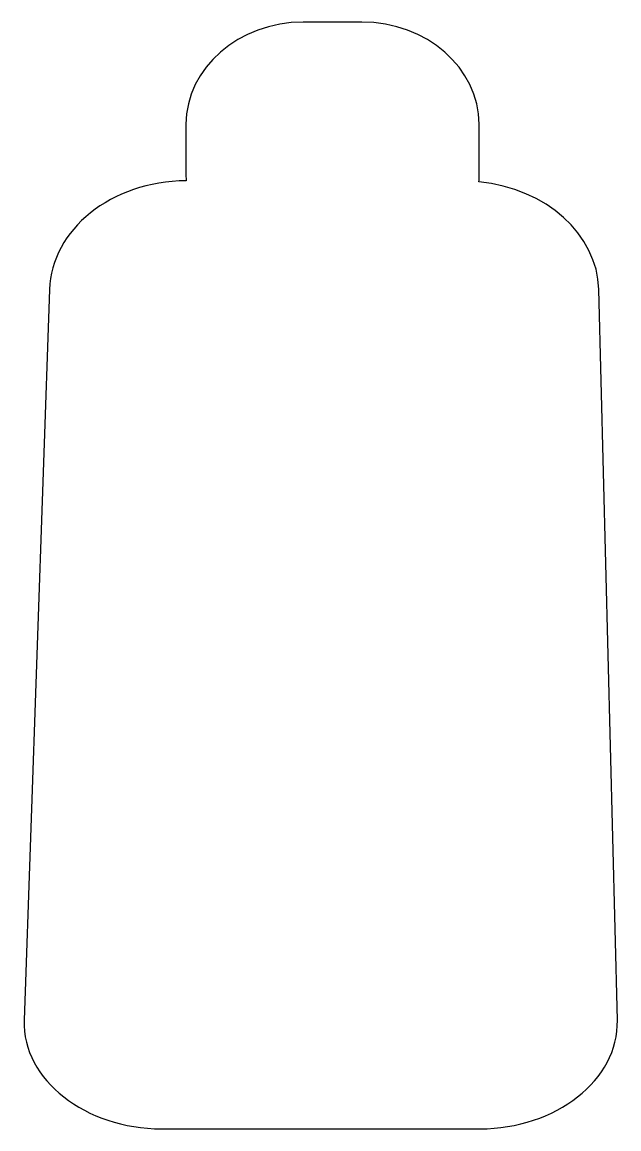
# Model space of a CAD drawing. Header units: centimetres. Extents: x -5.8 to 5.8, y -10.8 to 10.8.
import ezdxf

# ---------------------------------------------------------------- set-up
doc = ezdxf.new("R2010")
doc.units = ezdxf.units.CM
doc.header["$MEASUREMENT"] = 0
doc.layers.add('Camada 1', color=7, linetype='Continuous')

msp = doc.modelspace()

# ---------------------------------------------------------------- linework, layer by layer
at = {"layer": 'Camada 1'}
msp.add_open_spline([(3.09184, 7.69818), (4.4047, 7.5643), (5.40795, 6.66763), (5.43523, 5.59128), (5.43523, 5.59128), (5.43523, 5.59128), (5.7975, -8.69334), (5.7975, -8.69334), (5.7975, -8.69334), (5.827, -9.86137), (4.58933, -10.81757), (3.11293, -10.81757), (3.11293, -10.81757), (3.11293, -10.81757), (-3.11251, -10.81757), (-3.11251, -10.81757), (-3.11251, -10.81757), (-4.58899, -10.81757), (-5.83748, -9.86118), (-5.79705, -8.69334), (-5.79705, -8.69334), (-5.79705, -8.69334), (-5.30299, 5.59125), (-5.30299, 5.59125), (-5.30299, 5.59125), (-5.26275, 6.75565), (-4.10186, 7.70966), (-2.63165, 7.71533), (-2.63165, 7.71533), (-2.63379, 7.75068), (-2.6349, 7.78621), (-2.6349, 7.82206), (-2.6349, 7.82206), (-2.6349, 7.82206), (-2.63491, 8.82052), (-2.63491, 8.82052), (-2.63491, 8.82052), (-2.63491, 9.91886), (-1.60327, 10.8176), (-0.34232, 10.8176), (-0.34232, 10.8176), (-0.34232, 10.8176), (0.80388, 10.8176), (0.80388, 10.8176), (0.80388, 10.8176), (2.06491, 10.8176), (3.09647, 9.91886), (3.09647, 8.82052), (3.09647, 8.82052), (3.09647, 8.82052), (3.09647, 7.82206), (3.09647, 7.82206), (3.09647, 7.82206), (3.09647, 7.78036), (3.09475, 7.73917), (3.09184, 7.69818)], degree=3, knots=[0, 0, 0, 0, 0.06666667, 0.06666667, 0.06666667, 0.06666667, 0.13333333, 0.13333333, 0.13333333, 0.13333333, 0.2, 0.2, 0.2, 0.2, 0.26666667, 0.26666667, 0.26666667, 0.26666667, 0.33333333, 0.33333333, 0.33333333, 0.33333333, 0.4, 0.4, 0.4, 0.4, 0.46666667, 0.46666667, 0.46666667, 0.46666667, 0.53333333, 0.53333333, 0.53333333, 0.53333333, 0.6, 0.6, 0.6, 0.6, 0.66666667, 0.66666667, 0.66666667, 0.66666667, 0.73333333, 0.73333333, 0.73333333, 0.73333333, 0.8, 0.8, 0.8, 0.8, 0.86666667, 0.86666667, 0.86666667, 0.86666667, 1, 1, 1, 1], dxfattribs=at)

doc.saveas('drawing.dxf')
